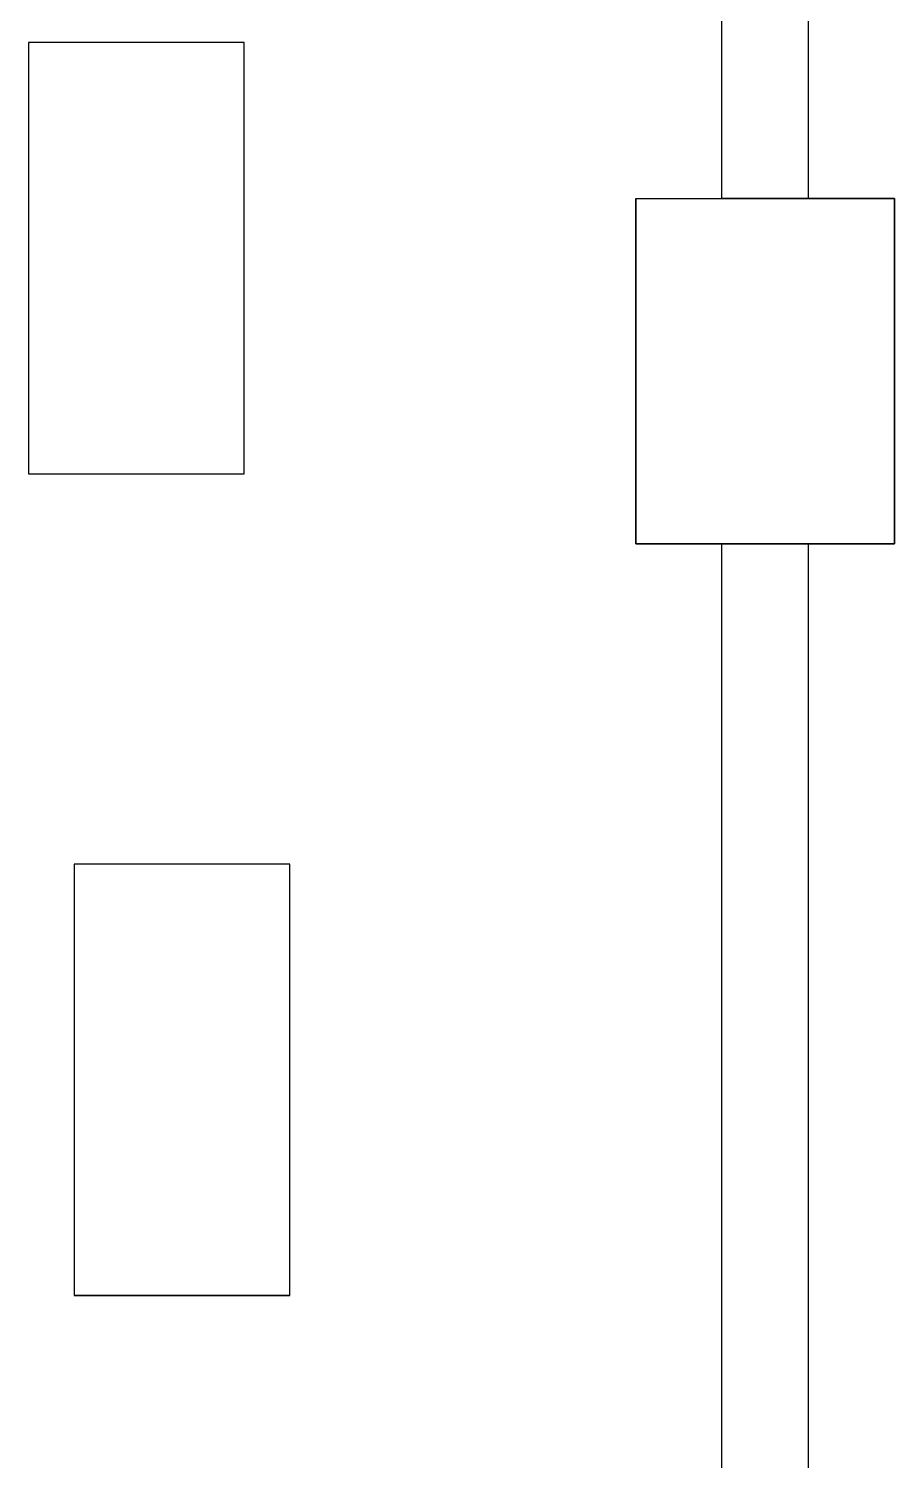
# Model space of a CAD drawing. Extents: x -19 to 297, y 0 to 420.
# Drawn here: x 269.15 to 274.17, y 236.46 to 244.75 of the extents above; entities that cross this region are included whole.
import ezdxf

# ---------------------------------------------------------------- set-up
doc = ezdxf.new("R2010")
doc.units = 0
doc.header["$MEASUREMENT"] = 0
doc.linetypes.add('K5LT_BASIC', pattern=[0])
doc.layers.add('Системный слой', color=7, linetype='Continuous')

# ---------------------------------------------------------------- blocks, each defined once
blk = doc.blocks.new('*U')
at = {"layer": 'Системный слой', "color": 5, "linetype": 'K5LT_BASIC'}
for p, q in [((270.3974, 244.6734), (269.1474, 244.6734)), ((269.1474, 244.6734), (269.1474, 242.1734)), ((270.3974, 242.1734), (270.3974, 244.6734)), ((269.1474, 242.1734), (270.3974, 242.1734)), ((270.662, 239.9109), (269.412, 239.9109)), ((269.412, 239.9109), (269.412, 237.4109)), ((270.662, 237.4109), (270.662, 239.9109)), ((269.412, 237.4109), (270.662, 237.4109))]:
    blk.add_line(p, q, dxfattribs=at)

msp = doc.modelspace()

# ---------------------------------------------------------------- linework, layer by layer
at = {"layer": 'Системный слой', "color": 5, "linetype": 'K5LT_BASIC'}
for p, q in [((273.167, 243.7688), (273.167, 249.2688)), ((273.667, 249.2688), (273.667, 243.7688)), ((272.667, 243.7688), (274.167, 243.7688)), ((272.667, 243.7688), (272.667, 241.7688)), ((272.667, 241.7688), (272.667, 243.7688)), ((272.667, 243.7688), (274.167, 243.7688)), ((274.167, 243.7688), (273.167, 243.7688)), ((274.167, 243.7688), (274.167, 241.7688)), ((274.167, 241.7688), (274.167, 243.7688)), ((274.167, 243.0188), (274.167, 242.2688)), ((274.167, 241.7688), (272.667, 241.7688)), ((272.667, 241.7688), (274.167, 241.7688)), ((273.167, 236.2688), (273.167, 241.7688)), ((273.667, 241.7688), (273.667, 236.2688)), ((270.662, 237.4109), (269.412, 237.4109))]:
    msp.add_line(p, q, dxfattribs=at)

# ---------------------------------------------------------------- block references
at = {"layer": 'Системный слой'}
msp.add_blockref('*U', (0, 0), dxfattribs=at)
msp.add_blockref('*U', (0, 0), dxfattribs=at)
msp.add_blockref('*U', (0, 0), dxfattribs=at)
msp.add_blockref('*U', (0, 0), dxfattribs=at)
msp.add_blockref('*U', (0, 0), dxfattribs=at)
msp.add_blockref('*U', (0, 0), dxfattribs=at)
msp.add_blockref('*U', (0, 0), dxfattribs=at)
msp.add_blockref('*U', (0, 0), dxfattribs=at)
msp.add_blockref('*U', (0, 0), dxfattribs=at)
msp.add_blockref('*U', (0, 0), dxfattribs=at)
msp.add_blockref('*U', (0, 0), dxfattribs=at)
msp.add_blockref('*U', (0, 0), dxfattribs=at)
msp.add_blockref('*U', (0, 0), dxfattribs=at)
msp.add_blockref('*U', (0, 0), dxfattribs=at)
msp.add_blockref('*U', (0, 0), dxfattribs=at)
msp.add_blockref('*U', (0, 0), dxfattribs=at)
msp.add_blockref('*U', (0, 0), dxfattribs=at)
msp.add_blockref('*U', (0, 0), dxfattribs=at)
msp.add_blockref('*U', (0, 0), dxfattribs=at)
msp.add_blockref('*U', (0, 0), dxfattribs=at)
msp.add_blockref('*U', (0, 0), dxfattribs=at)
msp.add_blockref('*U', (0, 0), dxfattribs=at)
msp.add_blockref('*U', (0, 0), dxfattribs=at)
msp.add_blockref('*U', (0, 0), dxfattribs=at)
msp.add_blockref('*U', (0, 0), dxfattribs=at)
msp.add_blockref('*U', (0, 0), dxfattribs=at)
msp.add_blockref('*U', (0, 0), dxfattribs=at)
msp.add_blockref('*U', (0, 0), dxfattribs=at)
msp.add_blockref('*U', (0, 0), dxfattribs=at)
msp.add_blockref('*U', (0, 0), dxfattribs=at)
msp.add_blockref('*U', (0, 0), dxfattribs=at)
msp.add_blockref('*U', (0, 0), dxfattribs=at)
msp.add_blockref('*U', (0, 0), dxfattribs=at)
msp.add_blockref('*U', (0, 0), dxfattribs=at)
msp.add_blockref('*U', (0, 0), dxfattribs=at)
msp.add_blockref('*U', (0, 0), dxfattribs=at)
msp.add_blockref('*U', (0, 0), dxfattribs=at)
msp.add_blockref('*U', (0, 0), dxfattribs=at)
msp.add_blockref('*U', (0, 0), dxfattribs=at)
msp.add_blockref('*U', (0, 0), dxfattribs=at)
msp.add_blockref('*U', (0, 0), dxfattribs=at)
msp.add_blockref('*U', (0, 0), dxfattribs=at)
msp.add_blockref('*U', (0, 0), dxfattribs=at)
msp.add_blockref('*U', (0, 0), dxfattribs=at)
msp.add_blockref('*U', (0, 0), dxfattribs=at)
msp.add_blockref('*U', (0, 0), dxfattribs=at)
msp.add_blockref('*U', (0, 0), dxfattribs=at)
msp.add_blockref('*U', (0, 0), dxfattribs=at)
msp.add_blockref('*U', (0, 0), dxfattribs=at)
msp.add_blockref('*U', (0, 0), dxfattribs=at)
msp.add_blockref('*U', (0, 0), dxfattribs=at)
msp.add_blockref('*U', (0, 0), dxfattribs=at)
msp.add_blockref('*U', (0, 0), dxfattribs=at)
msp.add_blockref('*U', (0, 0), dxfattribs=at)
msp.add_blockref('*U', (0, 0), dxfattribs=at)
msp.add_blockref('*U', (0, 0), dxfattribs=at)
msp.add_blockref('*U', (0, 0), dxfattribs=at)
msp.add_blockref('*U', (0, 0), dxfattribs=at)
msp.add_blockref('*U', (0, 0), dxfattribs=at)
msp.add_blockref('*U', (0, 0), dxfattribs=at)
msp.add_blockref('*U', (0, 0), dxfattribs=at)
msp.add_blockref('*U', (0, 0), dxfattribs=at)
msp.add_blockref('*U', (0, 0), dxfattribs=at)
msp.add_blockref('*U', (0, 0), dxfattribs=at)
msp.add_blockref('*U', (0, 0), dxfattribs=at)
msp.add_blockref('*U', (0, 0), dxfattribs=at)
msp.add_blockref('*U', (0, 0), dxfattribs=at)
msp.add_blockref('*U', (0, 0), dxfattribs=at)
msp.add_blockref('*U', (0, 0), dxfattribs=at)
msp.add_blockref('*U', (0, 0), dxfattribs=at)
msp.add_blockref('*U', (0, 0), dxfattribs=at)
msp.add_blockref('*U', (0, 0), dxfattribs=at)
msp.add_blockref('*U', (0, 0), dxfattribs=at)
msp.add_blockref('*U', (0, 0), dxfattribs=at)
msp.add_blockref('*U', (0, 0), dxfattribs=at)
msp.add_blockref('*U', (0, 0), dxfattribs=at)
msp.add_blockref('*U', (0, 0), dxfattribs=at)
msp.add_blockref('*U', (0, 0), dxfattribs=at)
msp.add_blockref('*U', (0, 0), dxfattribs=at)
msp.add_blockref('*U', (0, 0), dxfattribs=at)
msp.add_blockref('*U', (0, 0), dxfattribs=at)
msp.add_blockref('*U', (0, 0), dxfattribs=at)
msp.add_blockref('*U', (0, 0), dxfattribs=at)
msp.add_blockref('*U', (0, 0), dxfattribs=at)
msp.add_blockref('*U', (0, 0), dxfattribs=at)
msp.add_blockref('*U', (0, 0), dxfattribs=at)
msp.add_blockref('*U', (0, 0), dxfattribs=at)
msp.add_blockref('*U', (0, 0), dxfattribs=at)
msp.add_blockref('*U', (0, 0), dxfattribs=at)
msp.add_blockref('*U', (0, 0), dxfattribs=at)
msp.add_blockref('*U', (0, 0), dxfattribs=at)
msp.add_blockref('*U', (0, 0), dxfattribs=at)
msp.add_blockref('*U', (0, 0), dxfattribs=at)
msp.add_blockref('*U', (0, 0), dxfattribs=at)
msp.add_blockref('*U', (0, 0), dxfattribs=at)
msp.add_blockref('*U', (0, 0), dxfattribs=at)
msp.add_blockref('*U', (0, 0), dxfattribs=at)
msp.add_blockref('*U', (0, 0), dxfattribs=at)
msp.add_blockref('*U', (0, 0), dxfattribs=at)
msp.add_blockref('*U', (0, 0), dxfattribs=at)
msp.add_blockref('*U', (0, 0), dxfattribs=at)
msp.add_blockref('*U', (0, 0), dxfattribs=at)
msp.add_blockref('*U', (0, 0), dxfattribs=at)
msp.add_blockref('*U', (0, 0), dxfattribs=at)
msp.add_blockref('*U', (0, 0), dxfattribs=at)
msp.add_blockref('*U', (0, 0), dxfattribs=at)
msp.add_blockref('*U', (0, 0), dxfattribs=at)
msp.add_blockref('*U', (0, 0), dxfattribs=at)
msp.add_blockref('*U', (0, 0), dxfattribs=at)
msp.add_blockref('*U', (0, 0), dxfattribs=at)
msp.add_blockref('*U', (0, 0), dxfattribs=at)
msp.add_blockref('*U', (0, 0), dxfattribs=at)
msp.add_blockref('*U', (0, 0), dxfattribs=at)
msp.add_blockref('*U', (0, 0), dxfattribs=at)
msp.add_blockref('*U', (0, 0), dxfattribs=at)
msp.add_blockref('*U', (0, 0), dxfattribs=at)
msp.add_blockref('*U', (0, 0), dxfattribs=at)
msp.add_blockref('*U', (0, 0), dxfattribs=at)
msp.add_blockref('*U', (0, 0), dxfattribs=at)
msp.add_blockref('*U', (0, 0), dxfattribs=at)
msp.add_blockref('*U', (0, 0), dxfattribs=at)
msp.add_blockref('*U', (0, 0), dxfattribs=at)
msp.add_blockref('*U', (0, 0), dxfattribs=at)
msp.add_blockref('*U', (0, 0), dxfattribs=at)
msp.add_blockref('*U', (0, 0), dxfattribs=at)
msp.add_blockref('*U', (0, 0), dxfattribs=at)
msp.add_blockref('*U', (0, 0), dxfattribs=at)
msp.add_blockref('*U', (0, 0), dxfattribs=at)
msp.add_blockref('*U', (0, 0), dxfattribs=at)
msp.add_blockref('*U', (0, 0), dxfattribs=at)
msp.add_blockref('*U', (0, 0), dxfattribs=at)
msp.add_blockref('*U', (0, 0), dxfattribs=at)
msp.add_blockref('*U', (0, 0), dxfattribs=at)
msp.add_blockref('*U', (0, 0), dxfattribs=at)
msp.add_blockref('*U', (0, 0), dxfattribs=at)
msp.add_blockref('*U', (0, 0), dxfattribs=at)
msp.add_blockref('*U', (0, 0), dxfattribs=at)
msp.add_blockref('*U', (0, 0), dxfattribs=at)
msp.add_blockref('*U', (0, 0), dxfattribs=at)
msp.add_blockref('*U', (0, 0), dxfattribs=at)
msp.add_blockref('*U', (0, 0), dxfattribs=at)
msp.add_blockref('*U', (0, 0), dxfattribs=at)
msp.add_blockref('*U', (0, 0), dxfattribs=at)
msp.add_blockref('*U', (0, 0), dxfattribs=at)
msp.add_blockref('*U', (0, 0), dxfattribs=at)
msp.add_blockref('*U', (0, 0), dxfattribs=at)
msp.add_blockref('*U', (0, 0), dxfattribs=at)
msp.add_blockref('*U', (0, 0), dxfattribs=at)
msp.add_blockref('*U', (0, 0), dxfattribs=at)
msp.add_blockref('*U', (0, 0), dxfattribs=at)
msp.add_blockref('*U', (0, 0), dxfattribs=at)
msp.add_blockref('*U', (0, 0), dxfattribs=at)
msp.add_blockref('*U', (0, 0), dxfattribs=at)
msp.add_blockref('*U', (0, 0), dxfattribs=at)
msp.add_blockref('*U', (0, 0), dxfattribs=at)
msp.add_blockref('*U', (0, 0), dxfattribs=at)
msp.add_blockref('*U', (0, 0), dxfattribs=at)
msp.add_blockref('*U', (0, 0), dxfattribs=at)
msp.add_blockref('*U', (0, 0), dxfattribs=at)
msp.add_blockref('*U', (0, 0), dxfattribs=at)
msp.add_blockref('*U', (0, 0), dxfattribs=at)
msp.add_blockref('*U', (0, 0), dxfattribs=at)
msp.add_blockref('*U', (0, 0), dxfattribs=at)
msp.add_blockref('*U', (0, 0), dxfattribs=at)
msp.add_blockref('*U', (0, 0), dxfattribs=at)
msp.add_blockref('*U', (0, 0), dxfattribs=at)
msp.add_blockref('*U', (0, 0), dxfattribs=at)
msp.add_blockref('*U', (0, 0), dxfattribs=at)
msp.add_blockref('*U', (0, 0), dxfattribs=at)
msp.add_blockref('*U', (0, 0), dxfattribs=at)
msp.add_blockref('*U', (0, 0), dxfattribs=at)
msp.add_blockref('*U', (0, 0), dxfattribs=at)
msp.add_blockref('*U', (0, 0), dxfattribs=at)
msp.add_blockref('*U', (0, 0), dxfattribs=at)
msp.add_blockref('*U', (0, 0), dxfattribs=at)
msp.add_blockref('*U', (0, 0), dxfattribs=at)
msp.add_blockref('*U', (0, 0), dxfattribs=at)
msp.add_blockref('*U', (0, 0), dxfattribs=at)
msp.add_blockref('*U', (0, 0), dxfattribs=at)
msp.add_blockref('*U', (0, 0), dxfattribs=at)
msp.add_blockref('*U', (0, 0), dxfattribs=at)
msp.add_blockref('*U', (0, 0), dxfattribs=at)
msp.add_blockref('*U', (0, 0), dxfattribs=at)
msp.add_blockref('*U', (0, 0), dxfattribs=at)
msp.add_blockref('*U', (0, 0), dxfattribs=at)
msp.add_blockref('*U', (0, 0), dxfattribs=at)
msp.add_blockref('*U', (0, 0), dxfattribs=at)
msp.add_blockref('*U', (0, 0), dxfattribs=at)
msp.add_blockref('*U', (0, 0), dxfattribs=at)
msp.add_blockref('*U', (0, 0), dxfattribs=at)
msp.add_blockref('*U', (0, 0), dxfattribs=at)
msp.add_blockref('*U', (0, 0), dxfattribs=at)
msp.add_blockref('*U', (0, 0), dxfattribs=at)
msp.add_blockref('*U', (0, 0), dxfattribs=at)
msp.add_blockref('*U', (0, 0), dxfattribs=at)
msp.add_blockref('*U', (0, 0), dxfattribs=at)
msp.add_blockref('*U', (0, 0), dxfattribs=at)
msp.add_blockref('*U', (0, 0), dxfattribs=at)
msp.add_blockref('*U', (0, 0), dxfattribs=at)
msp.add_blockref('*U', (0, 0), dxfattribs=at)
msp.add_blockref('*U', (0, 0), dxfattribs=at)
msp.add_blockref('*U', (0, 0), dxfattribs=at)
msp.add_blockref('*U', (0, 0), dxfattribs=at)
msp.add_blockref('*U', (0, 0), dxfattribs=at)
msp.add_blockref('*U', (0, 0), dxfattribs=at)
msp.add_blockref('*U', (0, 0), dxfattribs=at)
msp.add_blockref('*U', (0, 0), dxfattribs=at)
msp.add_blockref('*U', (0, 0), dxfattribs=at)
msp.add_blockref('*U', (0, 0), dxfattribs=at)
msp.add_blockref('*U', (0, 0), dxfattribs=at)
msp.add_blockref('*U', (0, 0), dxfattribs=at)
msp.add_blockref('*U', (0, 0), dxfattribs=at)
msp.add_blockref('*U', (0, 0), dxfattribs=at)
msp.add_blockref('*U', (0, 0), dxfattribs=at)
msp.add_blockref('*U', (0, 0), dxfattribs=at)
msp.add_blockref('*U', (0, 0), dxfattribs=at)
msp.add_blockref('*U', (0, 0), dxfattribs=at)
msp.add_blockref('*U', (0, 0), dxfattribs=at)
msp.add_blockref('*U', (0, 0), dxfattribs=at)
msp.add_blockref('*U', (0, 0), dxfattribs=at)
msp.add_blockref('*U', (0, 0), dxfattribs=at)
msp.add_blockref('*U', (0, 0), dxfattribs=at)
msp.add_blockref('*U', (0, 0), dxfattribs=at)
msp.add_blockref('*U', (0, 0), dxfattribs=at)
msp.add_blockref('*U', (0, 0), dxfattribs=at)
msp.add_blockref('*U', (0, 0), dxfattribs=at)
msp.add_blockref('*U', (0, 0), dxfattribs=at)
msp.add_blockref('*U', (0, 0), dxfattribs=at)
msp.add_blockref('*U', (0, 0), dxfattribs=at)
msp.add_blockref('*U', (0, 0), dxfattribs=at)
msp.add_blockref('*U', (0, 0), dxfattribs=at)
msp.add_blockref('*U', (0, 0), dxfattribs=at)
msp.add_blockref('*U', (0, 0), dxfattribs=at)
msp.add_blockref('*U', (0, 0), dxfattribs=at)
msp.add_blockref('*U', (0, 0), dxfattribs=at)
msp.add_blockref('*U', (0, 0), dxfattribs=at)
msp.add_blockref('*U', (0, 0), dxfattribs=at)
msp.add_blockref('*U', (0, 0), dxfattribs=at)
msp.add_blockref('*U', (0, 0), dxfattribs=at)
msp.add_blockref('*U', (0, 0), dxfattribs=at)
msp.add_blockref('*U', (0, 0), dxfattribs=at)
msp.add_blockref('*U', (0, 0), dxfattribs=at)
msp.add_blockref('*U', (0, 0), dxfattribs=at)
msp.add_blockref('*U', (0, 0), dxfattribs=at)
msp.add_blockref('*U', (0, 0), dxfattribs=at)
msp.add_blockref('*U', (0, 0), dxfattribs=at)
msp.add_blockref('*U', (0, 0), dxfattribs=at)
msp.add_blockref('*U', (0, 0), dxfattribs=at)
msp.add_blockref('*U', (0, 0), dxfattribs=at)
msp.add_blockref('*U', (0, 0), dxfattribs=at)
msp.add_blockref('*U', (0, 0), dxfattribs=at)
msp.add_blockref('*U', (0, 0), dxfattribs=at)
msp.add_blockref('*U', (0, 0), dxfattribs=at)
msp.add_blockref('*U', (0, 0), dxfattribs=at)
msp.add_blockref('*U', (0, 0), dxfattribs=at)
msp.add_blockref('*U', (0, 0), dxfattribs=at)
msp.add_blockref('*U', (0, 0), dxfattribs=at)
msp.add_blockref('*U', (0, 0), dxfattribs=at)
msp.add_blockref('*U', (0, 0), dxfattribs=at)
msp.add_blockref('*U', (0, 0), dxfattribs=at)
msp.add_blockref('*U', (0, 0), dxfattribs=at)
msp.add_blockref('*U', (0, 0), dxfattribs=at)
msp.add_blockref('*U', (0, 0), dxfattribs=at)
msp.add_blockref('*U', (0, 0), dxfattribs=at)
msp.add_blockref('*U', (0, 0), dxfattribs=at)
msp.add_blockref('*U', (0, 0), dxfattribs=at)
msp.add_blockref('*U', (0, 0), dxfattribs=at)
msp.add_blockref('*U', (0, 0), dxfattribs=at)
msp.add_blockref('*U', (0, 0), dxfattribs=at)
msp.add_blockref('*U', (0, 0), dxfattribs=at)
msp.add_blockref('*U', (0, 0), dxfattribs=at)
msp.add_blockref('*U', (0, 0), dxfattribs=at)
msp.add_blockref('*U', (0, 0), dxfattribs=at)
msp.add_blockref('*U', (0, 0), dxfattribs=at)
msp.add_blockref('*U', (0, 0), dxfattribs=at)
msp.add_blockref('*U', (0, 0), dxfattribs=at)
msp.add_blockref('*U', (0, 0), dxfattribs=at)
msp.add_blockref('*U', (0, 0), dxfattribs=at)
msp.add_blockref('*U', (0, 0), dxfattribs=at)
msp.add_blockref('*U', (0, 0), dxfattribs=at)
msp.add_blockref('*U', (0, 0), dxfattribs=at)
msp.add_blockref('*U', (0, 0), dxfattribs=at)
msp.add_blockref('*U', (0, 0), dxfattribs=at)
msp.add_blockref('*U', (0, 0), dxfattribs=at)
msp.add_blockref('*U', (0, 0), dxfattribs=at)
msp.add_blockref('*U', (0, 0), dxfattribs=at)
msp.add_blockref('*U', (0, 0), dxfattribs=at)
msp.add_blockref('*U', (0, 0), dxfattribs=at)
msp.add_blockref('*U', (0, 0), dxfattribs=at)
msp.add_blockref('*U', (0, 0), dxfattribs=at)
msp.add_blockref('*U', (0, 0), dxfattribs=at)
msp.add_blockref('*U', (0, 0), dxfattribs=at)
msp.add_blockref('*U', (0, 0), dxfattribs=at)
msp.add_blockref('*U', (0, 0), dxfattribs=at)
msp.add_blockref('*U', (0, 0), dxfattribs=at)
msp.add_blockref('*U', (0, 0), dxfattribs=at)
msp.add_blockref('*U', (0, 0), dxfattribs=at)
msp.add_blockref('*U', (0, 0), dxfattribs=at)
msp.add_blockref('*U', (0, 0), dxfattribs=at)
msp.add_blockref('*U', (0, 0), dxfattribs=at)
msp.add_blockref('*U', (0, 0), dxfattribs=at)
msp.add_blockref('*U', (0, 0), dxfattribs=at)
msp.add_blockref('*U', (0, 0), dxfattribs=at)
msp.add_blockref('*U', (0, 0), dxfattribs=at)
msp.add_blockref('*U', (0, 0), dxfattribs=at)
msp.add_blockref('*U', (0, 0), dxfattribs=at)
msp.add_blockref('*U', (0, 0), dxfattribs=at)
msp.add_blockref('*U', (0, 0), dxfattribs=at)
msp.add_blockref('*U', (0, 0), dxfattribs=at)
msp.add_blockref('*U', (0, 0), dxfattribs=at)
msp.add_blockref('*U', (0, 0), dxfattribs=at)
msp.add_blockref('*U', (0, 0), dxfattribs=at)
msp.add_blockref('*U', (0, 0), dxfattribs=at)
msp.add_blockref('*U', (0, 0), dxfattribs=at)
msp.add_blockref('*U', (0, 0), dxfattribs=at)
msp.add_blockref('*U', (0, 0), dxfattribs=at)
msp.add_blockref('*U', (0, 0), dxfattribs=at)
msp.add_blockref('*U', (0, 0), dxfattribs=at)
msp.add_blockref('*U', (0, 0), dxfattribs=at)
msp.add_blockref('*U', (0, 0), dxfattribs=at)
msp.add_blockref('*U', (0, 0), dxfattribs=at)
msp.add_blockref('*U', (0, 0), dxfattribs=at)
msp.add_blockref('*U', (0, 0), dxfattribs=at)
msp.add_blockref('*U', (0, 0), dxfattribs=at)
msp.add_blockref('*U', (0, 0), dxfattribs=at)
msp.add_blockref('*U', (0, 0), dxfattribs=at)
msp.add_blockref('*U', (0, 0), dxfattribs=at)
msp.add_blockref('*U', (0, 0), dxfattribs=at)
msp.add_blockref('*U', (0, 0), dxfattribs=at)
msp.add_blockref('*U', (0, 0), dxfattribs=at)
msp.add_blockref('*U', (0, 0), dxfattribs=at)
msp.add_blockref('*U', (0, 0), dxfattribs=at)
msp.add_blockref('*U', (0, 0), dxfattribs=at)
msp.add_blockref('*U', (0, 0), dxfattribs=at)
msp.add_blockref('*U', (0, 0), dxfattribs=at)
msp.add_blockref('*U', (0, 0), dxfattribs=at)
msp.add_blockref('*U', (0, 0), dxfattribs=at)
msp.add_blockref('*U', (0, 0), dxfattribs=at)
msp.add_blockref('*U', (0, 0), dxfattribs=at)
msp.add_blockref('*U', (0, 0), dxfattribs=at)
msp.add_blockref('*U', (0, 0), dxfattribs=at)
msp.add_blockref('*U', (0, 0), dxfattribs=at)
msp.add_blockref('*U', (0, 0), dxfattribs=at)
msp.add_blockref('*U', (0, 0), dxfattribs=at)
msp.add_blockref('*U', (0, 0), dxfattribs=at)
msp.add_blockref('*U', (0, 0), dxfattribs=at)
msp.add_blockref('*U', (0, 0), dxfattribs=at)
msp.add_blockref('*U', (0, 0), dxfattribs=at)
msp.add_blockref('*U', (0, 0), dxfattribs=at)
msp.add_blockref('*U', (0, 0), dxfattribs=at)
msp.add_blockref('*U', (0, 0), dxfattribs=at)
msp.add_blockref('*U', (0, 0), dxfattribs=at)
msp.add_blockref('*U', (0, 0), dxfattribs=at)
msp.add_blockref('*U', (0, 0), dxfattribs=at)
msp.add_blockref('*U', (0, 0), dxfattribs=at)
msp.add_blockref('*U', (0, 0), dxfattribs=at)
msp.add_blockref('*U', (0, 0), dxfattribs=at)
msp.add_blockref('*U', (0, 0), dxfattribs=at)
msp.add_blockref('*U', (0, 0), dxfattribs=at)
msp.add_blockref('*U', (0, 0), dxfattribs=at)
msp.add_blockref('*U', (0, 0), dxfattribs=at)
msp.add_blockref('*U', (0, 0), dxfattribs=at)
msp.add_blockref('*U', (0, 0), dxfattribs=at)
msp.add_blockref('*U', (0, 0), dxfattribs=at)
msp.add_blockref('*U', (0, 0), dxfattribs=at)
msp.add_blockref('*U', (0, 0), dxfattribs=at)
msp.add_blockref('*U', (0, 0), dxfattribs=at)
msp.add_blockref('*U', (0, 0), dxfattribs=at)
msp.add_blockref('*U', (0, 0), dxfattribs=at)
msp.add_blockref('*U', (0, 0), dxfattribs=at)
msp.add_blockref('*U', (0, 0), dxfattribs=at)
msp.add_blockref('*U', (0, 0), dxfattribs=at)
msp.add_blockref('*U', (0, 0), dxfattribs=at)
msp.add_blockref('*U', (0, 0), dxfattribs=at)
msp.add_blockref('*U', (0, 0), dxfattribs=at)
msp.add_blockref('*U', (0, 0), dxfattribs=at)
msp.add_blockref('*U', (0, 0), dxfattribs=at)
msp.add_blockref('*U', (0, 0), dxfattribs=at)
msp.add_blockref('*U', (0, 0), dxfattribs=at)
msp.add_blockref('*U', (0, 0), dxfattribs=at)
msp.add_blockref('*U', (0, 0), dxfattribs=at)
msp.add_blockref('*U', (0, 0), dxfattribs=at)
msp.add_blockref('*U', (0, 0), dxfattribs=at)
msp.add_blockref('*U', (0, 0), dxfattribs=at)
msp.add_blockref('*U', (0, 0), dxfattribs=at)
msp.add_blockref('*U', (0, 0), dxfattribs=at)
msp.add_blockref('*U', (0, 0), dxfattribs=at)
msp.add_blockref('*U', (0, 0), dxfattribs=at)
msp.add_blockref('*U', (0, 0), dxfattribs=at)
msp.add_blockref('*U', (0, 0), dxfattribs=at)
msp.add_blockref('*U', (0, 0), dxfattribs=at)
msp.add_blockref('*U', (0, 0), dxfattribs=at)
msp.add_blockref('*U', (0, 0), dxfattribs=at)
msp.add_blockref('*U', (0, 0), dxfattribs=at)
msp.add_blockref('*U', (0, 0), dxfattribs=at)
msp.add_blockref('*U', (0, 0), dxfattribs=at)
msp.add_blockref('*U', (0, 0), dxfattribs=at)
msp.add_blockref('*U', (0, 0), dxfattribs=at)
msp.add_blockref('*U', (0, 0), dxfattribs=at)
msp.add_blockref('*U', (0, 0), dxfattribs=at)
msp.add_blockref('*U', (0, 0), dxfattribs=at)
msp.add_blockref('*U', (0, 0), dxfattribs=at)
msp.add_blockref('*U', (0, 0), dxfattribs=at)
msp.add_blockref('*U', (0, 0), dxfattribs=at)
msp.add_blockref('*U', (0, 0), dxfattribs=at)
msp.add_blockref('*U', (0, 0), dxfattribs=at)
msp.add_blockref('*U', (0, 0), dxfattribs=at)
msp.add_blockref('*U', (0, 0), dxfattribs=at)
msp.add_blockref('*U', (0, 0), dxfattribs=at)
msp.add_blockref('*U', (0, 0), dxfattribs=at)
msp.add_blockref('*U', (0, 0), dxfattribs=at)
msp.add_blockref('*U', (0, 0), dxfattribs=at)
msp.add_blockref('*U', (0, 0), dxfattribs=at)
msp.add_blockref('*U', (0, 0), dxfattribs=at)
msp.add_blockref('*U', (0, 0), dxfattribs=at)
msp.add_blockref('*U', (0, 0), dxfattribs=at)
msp.add_blockref('*U', (0, 0), dxfattribs=at)
msp.add_blockref('*U', (0, 0), dxfattribs=at)
msp.add_blockref('*U', (0, 0), dxfattribs=at)
msp.add_blockref('*U', (0, 0), dxfattribs=at)
msp.add_blockref('*U', (0, 0), dxfattribs=at)
msp.add_blockref('*U', (0, 0), dxfattribs=at)
msp.add_blockref('*U', (0, 0), dxfattribs=at)
msp.add_blockref('*U', (0, 0), dxfattribs=at)
msp.add_blockref('*U', (0, 0), dxfattribs=at)
msp.add_blockref('*U', (0, 0), dxfattribs=at)
msp.add_blockref('*U', (0, 0), dxfattribs=at)
msp.add_blockref('*U', (0, 0), dxfattribs=at)
msp.add_blockref('*U', (0, 0), dxfattribs=at)
msp.add_blockref('*U', (0, 0), dxfattribs=at)
msp.add_blockref('*U', (0, 0), dxfattribs=at)
msp.add_blockref('*U', (0, 0), dxfattribs=at)
msp.add_blockref('*U', (0, 0), dxfattribs=at)
msp.add_blockref('*U', (0, 0), dxfattribs=at)
msp.add_blockref('*U', (0, 0), dxfattribs=at)
msp.add_blockref('*U', (0, 0), dxfattribs=at)
msp.add_blockref('*U', (0, 0), dxfattribs=at)
msp.add_blockref('*U', (0, 0), dxfattribs=at)
msp.add_blockref('*U', (0, 0), dxfattribs=at)
msp.add_blockref('*U', (0, 0), dxfattribs=at)
msp.add_blockref('*U', (0, 0), dxfattribs=at)
msp.add_blockref('*U', (0, 0), dxfattribs=at)
msp.add_blockref('*U', (0, 0), dxfattribs=at)
msp.add_blockref('*U', (0, 0), dxfattribs=at)
msp.add_blockref('*U', (0, 0), dxfattribs=at)
msp.add_blockref('*U', (0, 0), dxfattribs=at)
msp.add_blockref('*U', (0, 0), dxfattribs=at)
msp.add_blockref('*U', (0, 0), dxfattribs=at)
msp.add_blockref('*U', (0, 0), dxfattribs=at)
msp.add_blockref('*U', (0, 0), dxfattribs=at)

doc.saveas('drawing.dxf')
